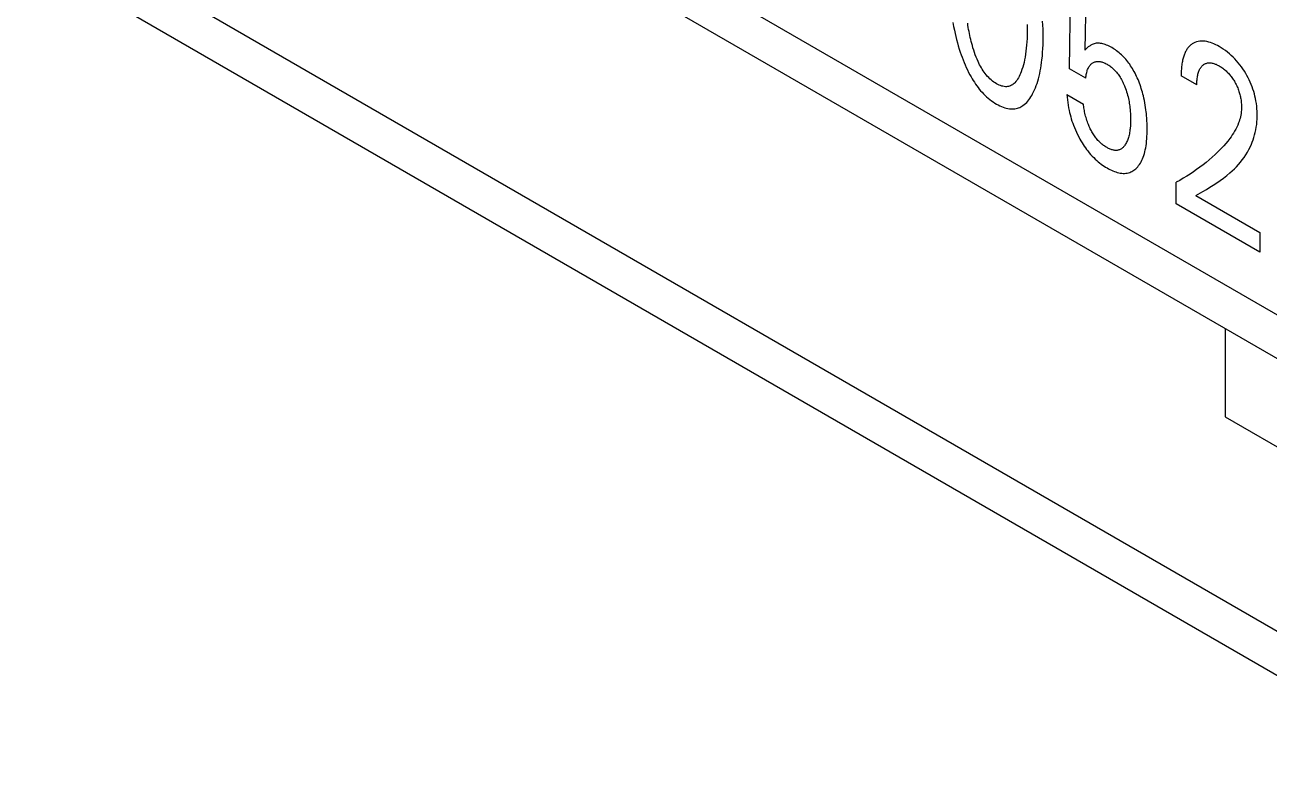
# Model space of a CAD drawing. Extents: x 0 to 420, y 0 to 297.
# Drawn here: x 193.64 to 203.27, y 122.05 to 127.94 of the extents above; entities that cross this region are included whole.
import ezdxf

# ---------------------------------------------------------------- set-up
doc = ezdxf.new("R2010")
doc.units = 0
doc.header["$LTSCALE"] = 23.1
doc.layers.add('40000_ISO', color=7, linetype='CONTINUOUS')

msp = doc.modelspace()

# ---------------------------------------------------------------- linework, layer by layer
at = {"layer": '40000_ISO', "color": 7, "linetype": 'CONTINUOUS'}
for p, q in [((164.8545, 147.9124), (213.9987, 119.5397)), ((165.0612, 147.4549), (214.2058, 119.0819)), ((220.0091, 113.62), (170.8649, 141.9927)), ((171.072, 141.5349), (220.2162, 113.1622)), ((201.7277, 127.601), (201.7357, 128.408)), ((201.8533, 128.1886), (201.846, 127.7462)), ((200.8243, 127.9592), (200.8297, 127.9291)), ((200.8297, 127.9291), (200.8357, 127.8989)), ((200.9407, 127.9377), (200.9382, 127.9543)), ((200.9433, 127.921), (200.9407, 127.9377)), ((200.9459, 127.9058), (200.9433, 127.921)), ((201.3993, 127.9435), (201.3995, 127.9165)), ((201.3995, 127.9165), (201.3993, 127.8892)), ((201.5202, 127.9385), (201.5184, 127.9694)), ((201.5214, 127.9079), (201.5202, 127.9385)), ((200.8357, 127.8989), (200.8409, 127.875)), ((200.8409, 127.875), (200.8465, 127.851)), ((200.8465, 127.851), (200.8526, 127.8269)), ((200.8526, 127.8269), (200.859, 127.8027)), ((200.9487, 127.8905), (200.9459, 127.9058)), ((200.9516, 127.8752), (200.9487, 127.8905)), ((200.9548, 127.8598), (200.9516, 127.8752)), ((200.9582, 127.8444), (200.9548, 127.8598)), ((200.9617, 127.8289), (200.9582, 127.8444)), ((200.9655, 127.8133), (200.9617, 127.8289)), ((201.3977, 127.8355), (201.3962, 127.8091)), ((201.3987, 127.8622), (201.3977, 127.8355)), ((201.3993, 127.8892), (201.3987, 127.8622)), ((201.5221, 127.8776), (201.5214, 127.9079)), ((201.5215, 127.7872), (201.5222, 127.8172)), ((201.5224, 127.8475), (201.5221, 127.8776)), ((201.5222, 127.8172), (201.5224, 127.8475)), ((202.7347, 127.8152), (202.7219, 127.8131)), ((202.7479, 127.8161), (202.7347, 127.8152)), ((202.7616, 127.8158), (202.7479, 127.8161)), ((202.7756, 127.8145), (202.7616, 127.8158)), ((202.7899, 127.8119), (202.7756, 127.8145)), ((200.859, 127.8027), (200.8659, 127.7784)), ((200.8659, 127.7784), (200.8733, 127.7541)), ((200.8733, 127.7541), (200.8811, 127.7297)), ((200.8811, 127.7297), (200.8879, 127.7099)), ((200.9695, 127.7978), (200.9655, 127.8133)), ((200.9743, 127.7802), (200.9695, 127.7978)), ((200.9794, 127.7627), (200.9743, 127.7802)), ((200.9848, 127.7451), (200.9794, 127.7627)), ((200.9907, 127.7275), (200.9848, 127.7451)), ((200.9969, 127.7099), (200.9907, 127.7275)), ((201.3894, 127.7366), (201.3862, 127.7139)), ((201.392, 127.7596), (201.3894, 127.7366)), ((201.3942, 127.783), (201.392, 127.7596)), ((201.3962, 127.8091), (201.3942, 127.783)), ((201.5162, 127.6994), (201.5185, 127.7283)), ((201.5185, 127.7283), (201.5203, 127.7576)), ((201.5203, 127.7576), (201.5215, 127.7872)), ((201.8549, 127.7549), (201.846, 127.7462)), ((201.864, 127.7632), (201.8549, 127.7549)), ((201.8721, 127.7701), (201.864, 127.7632)), ((201.8806, 127.7765), (201.8721, 127.7701)), ((201.8855, 127.78), (201.8806, 127.7765)), ((201.8906, 127.7833), (201.8855, 127.78)), ((201.8959, 127.7863), (201.8906, 127.7833)), ((201.9028, 127.7897), (201.8959, 127.7863)), ((201.9099, 127.7926), (201.9028, 127.7897)), ((201.9174, 127.795), (201.9099, 127.7926)), ((201.9251, 127.7969), (201.9174, 127.795)), ((201.933, 127.7982), (201.9251, 127.7969)), ((201.9412, 127.7989), (201.933, 127.7982)), ((201.9496, 127.7991), (201.9412, 127.7989)), ((201.9581, 127.7987), (201.9496, 127.7991)), ((201.9669, 127.7978), (201.9581, 127.7987)), ((201.9758, 127.7963), (201.9669, 127.7978)), ((201.9848, 127.7943), (201.9758, 127.7963)), ((201.9939, 127.7918), (201.9848, 127.7943)), ((202.0038, 127.7885), (201.9939, 127.7918)), ((202.0137, 127.7848), (202.0038, 127.7885)), ((202.0237, 127.7805), (202.0137, 127.7848)), ((202.0338, 127.7757), (202.0237, 127.7805)), ((202.0439, 127.7705), (202.0338, 127.7757)), ((202.054, 127.7648), (202.0439, 127.7705)), ((202.0634, 127.7592), (202.054, 127.7648)), ((202.0728, 127.7533), (202.0634, 127.7592)), ((202.0822, 127.7469), (202.0728, 127.7533)), ((202.0915, 127.7403), (202.0822, 127.7469)), ((202.1008, 127.7332), (202.0915, 127.7403)), ((202.11, 127.7258), (202.1008, 127.7332)), ((202.1191, 127.7181), (202.11, 127.7258)), ((202.1282, 127.7099), (202.1191, 127.7181)), ((202.6188, 127.7205), (202.6159, 127.7133)), ((202.6219, 127.7274), (202.6188, 127.7205)), ((202.6252, 127.7341), (202.6219, 127.7274)), ((202.6287, 127.7406), (202.6252, 127.7341)), ((202.6322, 127.7465), (202.6287, 127.7406)), ((202.6358, 127.7521), (202.6322, 127.7465)), ((202.6396, 127.7576), (202.6358, 127.7521)), ((202.6436, 127.7629), (202.6396, 127.7576)), ((202.6477, 127.7679), (202.6436, 127.7629)), ((202.6521, 127.7727), (202.6477, 127.7679)), ((202.6565, 127.7773), (202.6521, 127.7727)), ((202.6612, 127.7817), (202.6565, 127.7773)), ((202.6659, 127.7858), (202.6612, 127.7817)), ((202.6709, 127.7897), (202.6659, 127.7858)), ((202.676, 127.7933), (202.6709, 127.7897)), ((202.6812, 127.7967), (202.676, 127.7933)), ((202.6866, 127.7999), (202.6812, 127.7967)), ((202.6978, 127.8054), (202.6866, 127.7999)), ((202.7096, 127.8098), (202.6978, 127.8054)), ((202.7219, 127.8131), (202.7096, 127.8098)), ((202.8045, 127.8084), (202.7899, 127.8119)), ((202.8177, 127.8042), (202.8045, 127.8084)), ((202.8311, 127.7993), (202.8177, 127.8042)), ((202.8446, 127.7937), (202.8311, 127.7993)), ((202.8581, 127.7874), (202.8446, 127.7937)), ((202.8717, 127.7804), (202.8581, 127.7874)), ((202.8853, 127.7728), (202.8717, 127.7804)), ((202.9012, 127.7633), (202.8853, 127.7728)), ((202.9171, 127.753), (202.9012, 127.7633)), ((202.9329, 127.742), (202.9171, 127.753)), ((202.9487, 127.7301), (202.9329, 127.742)), ((202.9642, 127.7174), (202.9487, 127.7301)), ((200.8879, 127.7099), (200.8949, 127.6901)), ((200.8949, 127.6901), (200.9023, 127.6703)), ((200.9023, 127.6703), (200.9102, 127.6506)), ((200.9102, 127.6506), (200.9184, 127.6309)), ((200.9184, 127.6309), (200.927, 127.6112)), ((201.0037, 127.6923), (200.9969, 127.7099)), ((201.011, 127.6747), (201.0037, 127.6923)), ((201.0188, 127.6572), (201.011, 127.6747)), ((201.0247, 127.6449), (201.0188, 127.6572)), ((201.0309, 127.6327), (201.0247, 127.6449)), ((201.0374, 127.6206), (201.0309, 127.6327)), ((201.3695, 127.6312), (201.3643, 127.6126)), ((201.3743, 127.6503), (201.3695, 127.6312)), ((201.3785, 127.6697), (201.3743, 127.6503)), ((201.3826, 127.6916), (201.3785, 127.6697)), ((201.3862, 127.7139), (201.3826, 127.6916)), ((201.5041, 127.6058), (201.5076, 127.6272)), ((201.5076, 127.6272), (201.5106, 127.6489)), ((201.5106, 127.6489), (201.5133, 127.6708)), ((201.5133, 127.6708), (201.5162, 127.6994)), ((201.8802, 127.6214), (201.884, 127.6266)), ((201.884, 127.6266), (201.8882, 127.6314)), ((201.8882, 127.6314), (201.8925, 127.6358)), ((201.8925, 127.6358), (201.8972, 127.6399)), ((201.8972, 127.6399), (201.902, 127.6436)), ((201.902, 127.6436), (201.9071, 127.647)), ((201.9071, 127.647), (201.912, 127.6497)), ((201.912, 127.6497), (201.9171, 127.6521)), ((201.9171, 127.6521), (201.9223, 127.6542)), ((201.9223, 127.6542), (201.9277, 127.6559)), ((201.9277, 127.6559), (201.9333, 127.6572)), ((201.9333, 127.6572), (201.9391, 127.658)), ((201.9391, 127.658), (201.9449, 127.6585)), ((201.9449, 127.6585), (201.9508, 127.6585)), ((201.9508, 127.6585), (201.9569, 127.6581)), ((201.9569, 127.6581), (201.963, 127.6573)), ((201.963, 127.6573), (201.9693, 127.6562)), ((201.9693, 127.6562), (201.9757, 127.6546)), ((201.9757, 127.6546), (201.9824, 127.6526)), ((201.9824, 127.6526), (201.9892, 127.6502)), ((201.9892, 127.6502), (201.996, 127.6473)), ((201.996, 127.6473), (202.0029, 127.6442)), ((202.0029, 127.6442), (202.0099, 127.6406)), ((202.0099, 127.6406), (202.0168, 127.6368)), ((202.0168, 127.6368), (202.0238, 127.6326)), ((202.0238, 127.6326), (202.0309, 127.6281)), ((202.0309, 127.6281), (202.0379, 127.6232)), ((202.0379, 127.6232), (202.0449, 127.6181)), ((202.1371, 127.7014), (202.1282, 127.7099)), ((202.1454, 127.6929), (202.1371, 127.7014)), ((202.1537, 127.684), (202.1454, 127.6929)), ((202.1618, 127.6749), (202.1537, 127.684)), ((202.1697, 127.6655), (202.1618, 127.6749)), ((202.1774, 127.6558), (202.1697, 127.6655)), ((202.185, 127.6459), (202.1774, 127.6558)), ((202.1923, 127.6357), (202.185, 127.6459)), ((202.1995, 127.6253), (202.1923, 127.6357)), ((202.2064, 127.6148), (202.1995, 127.6253)), ((202.5957, 127.6296), (202.5946, 127.6196)), ((202.5971, 127.6394), (202.5957, 127.6296)), ((202.5986, 127.6491), (202.5971, 127.6394)), ((202.6004, 127.6586), (202.5986, 127.6491)), ((202.6021, 127.6669), (202.6004, 127.6586)), ((202.604, 127.675), (202.6021, 127.6669)), ((202.606, 127.683), (202.604, 127.675)), ((202.6082, 127.6909), (202.606, 127.683)), ((202.6106, 127.6985), (202.6082, 127.6909)), ((202.6131, 127.706), (202.6106, 127.6985)), ((202.6159, 127.7133), (202.6131, 127.706)), ((202.7513, 127.6215), (202.7556, 127.6258)), ((202.7556, 127.6258), (202.7601, 127.6297)), ((202.7601, 127.6297), (202.7645, 127.6331)), ((202.7645, 127.6331), (202.7691, 127.6361)), ((202.7691, 127.6361), (202.7739, 127.6389)), ((202.7739, 127.6389), (202.7789, 127.6412)), ((202.7789, 127.6412), (202.7841, 127.6432)), ((202.7841, 127.6432), (202.7895, 127.6449)), ((202.7895, 127.6449), (202.7951, 127.6461)), ((202.7951, 127.6461), (202.8007, 127.6469)), ((202.8007, 127.6469), (202.8064, 127.6473)), ((202.8064, 127.6473), (202.8123, 127.6474)), ((202.8123, 127.6474), (202.8182, 127.6471)), ((202.8182, 127.6471), (202.8243, 127.6464)), ((202.8243, 127.6464), (202.8306, 127.6454)), ((202.8306, 127.6454), (202.8368, 127.644)), ((202.8368, 127.644), (202.8428, 127.6423)), ((202.8428, 127.6423), (202.8487, 127.6404)), ((202.8487, 127.6404), (202.8548, 127.6382)), ((202.8548, 127.6382), (202.8608, 127.6357)), ((202.8608, 127.6357), (202.8669, 127.6329)), ((202.8669, 127.6329), (202.873, 127.6299)), ((202.873, 127.6299), (202.8792, 127.6267)), ((202.8792, 127.6267), (202.8853, 127.6233)), ((202.8853, 127.6233), (202.8921, 127.6193)), ((202.9784, 127.705), (202.9642, 127.7174)), ((202.9924, 127.6919), (202.9784, 127.705)), ((203.0062, 127.678), (202.9924, 127.6919)), ((203.0196, 127.6635), (203.0062, 127.678)), ((203.0327, 127.6484), (203.0196, 127.6635)), ((203.0452, 127.6329), (203.0327, 127.6484)), ((203.0572, 127.6168), (203.0452, 127.6329)), ((200.927, 127.6112), (200.9362, 127.5918)), ((200.9362, 127.5918), (200.9458, 127.5724)), ((200.9458, 127.5724), (200.9559, 127.5532)), ((200.9559, 127.5532), (200.964, 127.5388)), ((200.964, 127.5388), (200.9724, 127.5244)), ((201.0442, 127.6087), (201.0374, 127.6206)), ((201.0513, 127.597), (201.0442, 127.6087)), ((201.0587, 127.5855), (201.0513, 127.597)), ((201.0663, 127.5744), (201.0587, 127.5855)), ((201.0743, 127.5636), (201.0663, 127.5744)), ((201.0826, 127.5532), (201.0743, 127.5636)), ((201.0917, 127.5427), (201.0826, 127.5532)), ((201.101, 127.5328), (201.0917, 127.5427)), ((201.1106, 127.5234), (201.101, 127.5328)), ((201.3311, 127.5309), (201.3249, 127.5206)), ((201.337, 127.5418), (201.3311, 127.5309)), ((201.3424, 127.5531), (201.337, 127.5418)), ((201.3475, 127.5648), (201.3424, 127.5531)), ((201.3523, 127.5768), (201.3475, 127.5648)), ((201.3586, 127.5944), (201.3523, 127.5768)), ((201.3643, 127.6126), (201.3586, 127.5944)), ((201.4861, 127.5239), (201.4913, 127.5438)), ((201.4913, 127.5438), (201.496, 127.5641)), ((201.496, 127.5641), (201.5003, 127.5848)), ((201.5003, 127.5848), (201.5041, 127.6058)), ((201.8533, 127.5285), (201.7277, 127.601)), ((201.8533, 127.5285), (201.8541, 127.5379)), ((201.8541, 127.5379), (201.8552, 127.5471)), ((201.8552, 127.5471), (201.8565, 127.5561)), ((201.8565, 127.5561), (201.8581, 127.565)), ((201.8581, 127.565), (201.86, 127.5736)), ((201.86, 127.5736), (201.8623, 127.5819)), ((201.8623, 127.5819), (201.8645, 127.5893)), ((201.8645, 127.5893), (201.8671, 127.5963)), ((201.8671, 127.5963), (201.8699, 127.6031)), ((201.8699, 127.6031), (201.8731, 127.6095)), ((201.8731, 127.6095), (201.8765, 127.6157)), ((201.8765, 127.6157), (201.8802, 127.6214)), ((202.0449, 127.6181), (202.0518, 127.6126)), ((202.0518, 127.6126), (202.0586, 127.6068)), ((202.0586, 127.6068), (202.0654, 127.6006)), ((202.0654, 127.6006), (202.072, 127.5942)), ((202.072, 127.5942), (202.0783, 127.5877)), ((202.0783, 127.5877), (202.0845, 127.5809)), ((202.0845, 127.5809), (202.0905, 127.5739)), ((202.0905, 127.5739), (202.0964, 127.5666)), ((202.0964, 127.5666), (202.1021, 127.5591)), ((202.1021, 127.5591), (202.1076, 127.5514)), ((202.1076, 127.5514), (202.1129, 127.5435)), ((202.1129, 127.5435), (202.1181, 127.5355)), ((202.1181, 127.5355), (202.1235, 127.5265)), ((202.1235, 127.5265), (202.1287, 127.5173)), ((202.2137, 127.6031), (202.2064, 127.6148)), ((202.2206, 127.5912), (202.2137, 127.6031)), ((202.2273, 127.5792), (202.2206, 127.5912)), ((202.2338, 127.5671), (202.2273, 127.5792)), ((202.2399, 127.5548), (202.2338, 127.5671)), ((202.2458, 127.5425), (202.2399, 127.5548)), ((202.2515, 127.5301), (202.2458, 127.5425)), ((202.2569, 127.5176), (202.2515, 127.5301)), ((202.591, 127.5578), (202.5909, 127.5473)), ((202.7125, 127.4771), (202.5909, 127.5473)), ((202.5912, 127.5683), (202.591, 127.5578)), ((202.5916, 127.5787), (202.5912, 127.5683)), ((202.5921, 127.5891), (202.5916, 127.5787)), ((202.5927, 127.5994), (202.5921, 127.5891)), ((202.5936, 127.6095), (202.5927, 127.5994)), ((202.5946, 127.6196), (202.5936, 127.6095)), ((202.7142, 127.5166), (202.7151, 127.5262)), ((202.7151, 127.5262), (202.7163, 127.5356)), ((202.7163, 127.5356), (202.7178, 127.5448)), ((202.7178, 127.5448), (202.7194, 127.5527)), ((202.7194, 127.5527), (202.7211, 127.5605)), ((202.7211, 127.5605), (202.7231, 127.568)), ((202.7231, 127.568), (202.7254, 127.5753)), ((202.7254, 127.5753), (202.7279, 127.5824)), ((202.7279, 127.5824), (202.7306, 127.5891)), ((202.7306, 127.5891), (202.7337, 127.5956)), ((202.7337, 127.5956), (202.7367, 127.6014)), ((202.7367, 127.6014), (202.74, 127.6069)), ((202.74, 127.6069), (202.7435, 127.612)), ((202.7435, 127.612), (202.7473, 127.6169)), ((202.7473, 127.6169), (202.7513, 127.6215)), ((202.8921, 127.6193), (202.8989, 127.615)), ((202.8989, 127.615), (202.9057, 127.6105)), ((202.9057, 127.6105), (202.9125, 127.6057)), ((202.9125, 127.6057), (202.9192, 127.6007)), ((202.9192, 127.6007), (202.9259, 127.5954)), ((202.9259, 127.5954), (202.9326, 127.5898)), ((202.9326, 127.5898), (202.9386, 127.5844)), ((202.9386, 127.5844), (202.9446, 127.5788)), ((202.9446, 127.5788), (202.9506, 127.573)), ((202.9506, 127.573), (202.9564, 127.5669)), ((202.9564, 127.5669), (202.9622, 127.5607)), ((202.9622, 127.5607), (202.9678, 127.5542)), ((202.9678, 127.5542), (202.9733, 127.5476)), ((202.9733, 127.5476), (202.9787, 127.5408)), ((202.9787, 127.5408), (202.9839, 127.5338)), ((202.9839, 127.5338), (202.9889, 127.5266)), ((202.9889, 127.5266), (202.9938, 127.5193)), ((203.0689, 127.6002), (203.0572, 127.6168)), ((203.08, 127.5832), (203.0689, 127.6002)), ((203.0906, 127.5657), (203.08, 127.5832)), ((203.1002, 127.549), (203.0906, 127.5657)), ((203.1093, 127.532), (203.1002, 127.549)), ((203.1178, 127.5148), (203.1093, 127.532)), ((200.9724, 127.5244), (200.981, 127.5103)), ((200.981, 127.5103), (200.9899, 127.4964)), ((200.9899, 127.4964), (200.9992, 127.4827)), ((200.9992, 127.4827), (201.0087, 127.4693)), ((201.0087, 127.4693), (201.0184, 127.4563)), ((201.0184, 127.4563), (201.0284, 127.4436)), ((201.0284, 127.4436), (201.0387, 127.4313)), ((201.0387, 127.4313), (201.0492, 127.4194)), ((201.1204, 127.5146), (201.1106, 127.5234)), ((201.1304, 127.5064), (201.1204, 127.5146)), ((201.1405, 127.4988), (201.1304, 127.5064)), ((201.1507, 127.4919), (201.1405, 127.4988)), ((201.1609, 127.4856), (201.1507, 127.4919)), ((201.1711, 127.48), (201.1609, 127.4856)), ((201.1813, 127.4752), (201.1711, 127.48)), ((201.1914, 127.4712), (201.1813, 127.4752)), ((201.2014, 127.4679), (201.1914, 127.4712)), ((201.2112, 127.4654), (201.2014, 127.4679)), ((201.2208, 127.4637), (201.2112, 127.4654)), ((201.2301, 127.4628), (201.2208, 127.4637)), ((201.2392, 127.4628), (201.2301, 127.4628)), ((201.2475, 127.4636), (201.2392, 127.4628)), ((201.2555, 127.4652), (201.2475, 127.4636)), ((201.2632, 127.4675), (201.2555, 127.4652)), ((201.2705, 127.4704), (201.2632, 127.4675)), ((201.2776, 127.4739), (201.2705, 127.4704)), ((201.2844, 127.478), (201.2776, 127.4739)), ((201.2909, 127.4826), (201.2844, 127.478)), ((201.2971, 127.4877), (201.2909, 127.4826)), ((201.303, 127.4932), (201.2971, 127.4877)), ((201.3108, 127.5017), (201.303, 127.4932)), ((201.3181, 127.5108), (201.3108, 127.5017)), ((201.3249, 127.5206), (201.3181, 127.5108)), ((201.4485, 127.4221), (201.4559, 127.438)), ((201.4559, 127.438), (201.4628, 127.4543)), ((201.4628, 127.4543), (201.4692, 127.4711)), ((201.4692, 127.4711), (201.4753, 127.4883)), ((201.4753, 127.4883), (201.4809, 127.5059)), ((201.4809, 127.5059), (201.4861, 127.5239)), ((202.1287, 127.5173), (202.1336, 127.5081)), ((202.1336, 127.5081), (202.1383, 127.4987)), ((202.1383, 127.4987), (202.1428, 127.4892)), ((202.1428, 127.4892), (202.1471, 127.4797)), ((202.1471, 127.4797), (202.1511, 127.4702)), ((202.1511, 127.4702), (202.155, 127.4606)), ((202.155, 127.4606), (202.16, 127.4476)), ((202.16, 127.4476), (202.1646, 127.4346)), ((202.1646, 127.4346), (202.1688, 127.4217)), ((202.262, 127.5051), (202.2569, 127.5176)), ((202.2676, 127.4907), (202.262, 127.5051)), ((202.2729, 127.4764), (202.2676, 127.4907)), ((202.2778, 127.4621), (202.2729, 127.4764)), ((202.2825, 127.4478), (202.2778, 127.4621)), ((202.2869, 127.4334), (202.2825, 127.4478)), ((202.2911, 127.4192), (202.2869, 127.4334)), ((202.7125, 127.4771), (202.7126, 127.4871)), ((202.7126, 127.4871), (202.7129, 127.4971)), ((202.7129, 127.4971), (202.7134, 127.5069)), ((202.7134, 127.5069), (202.7142, 127.5166)), ((202.9938, 127.5193), (202.9986, 127.5119)), ((202.9986, 127.5119), (203.0032, 127.5043)), ((203.0032, 127.5043), (203.0076, 127.4966)), ((203.0076, 127.4966), (203.0123, 127.488)), ((203.0123, 127.488), (203.0168, 127.4793)), ((203.0168, 127.4793), (203.021, 127.4705)), ((203.021, 127.4705), (203.0251, 127.4616)), ((203.0251, 127.4616), (203.0288, 127.4527)), ((203.0288, 127.4527), (203.0324, 127.4438)), ((203.0324, 127.4438), (203.0356, 127.4349)), ((203.0356, 127.4349), (203.0385, 127.4265)), ((203.1259, 127.4974), (203.1178, 127.5148)), ((203.1333, 127.48), (203.1259, 127.4974)), ((203.1401, 127.4624), (203.1333, 127.48)), ((203.1467, 127.4439), (203.1401, 127.4624)), ((203.1525, 127.4254), (203.1467, 127.4439)), ((201.0492, 127.4194), (201.0609, 127.4069)), ((201.0609, 127.4069), (201.0729, 127.395)), ((201.0729, 127.395), (201.085, 127.3837)), ((201.085, 127.3837), (201.0974, 127.373)), ((201.0974, 127.373), (201.1099, 127.3628)), ((201.1099, 127.3628), (201.1226, 127.3532)), ((201.1226, 127.3532), (201.1353, 127.3443)), ((201.1353, 127.3443), (201.1481, 127.3359)), ((201.1481, 127.3359), (201.1609, 127.3282)), ((201.3859, 127.3321), (201.395, 127.3411)), ((201.395, 127.3411), (201.4036, 127.3507)), ((201.4036, 127.3507), (201.4118, 127.3609)), ((201.4118, 127.3609), (201.4196, 127.3717)), ((201.4196, 127.3717), (201.427, 127.383)), ((201.427, 127.383), (201.434, 127.3946)), ((201.434, 127.3946), (201.4407, 127.4067)), ((201.4407, 127.4067), (201.4485, 127.4221)), ((201.7065, 127.4018), (201.8347, 127.3278)), ((201.7065, 127.4018), (201.708, 127.382)), ((201.708, 127.382), (201.7101, 127.3619)), ((201.7101, 127.3619), (201.7127, 127.3415)), ((201.7127, 127.3415), (201.7158, 127.3209)), ((202.1688, 127.4217), (202.1728, 127.4088)), ((202.1728, 127.4088), (202.1764, 127.3959)), ((202.1764, 127.3959), (202.1797, 127.383)), ((202.1797, 127.383), (202.1826, 127.371)), ((202.1826, 127.371), (202.1852, 127.359)), ((202.1852, 127.359), (202.1875, 127.347)), ((202.1875, 127.347), (202.1896, 127.3352)), ((202.1896, 127.3352), (202.1915, 127.3234)), ((202.2949, 127.4049), (202.2911, 127.4192)), ((202.2985, 127.3907), (202.2949, 127.4049)), ((202.3028, 127.3728), (202.2985, 127.3907)), ((202.3066, 127.355), (202.3028, 127.3728)), ((202.31, 127.3373), (202.3066, 127.355)), ((202.3131, 127.3197), (202.31, 127.3373)), ((203.0385, 127.4265), (203.0411, 127.4181)), ((203.0411, 127.4181), (203.0435, 127.4097)), ((203.0435, 127.4097), (203.0456, 127.4014)), ((203.0456, 127.4014), (203.0476, 127.3931)), ((203.0476, 127.3931), (203.0494, 127.3848)), ((203.0494, 127.3848), (203.051, 127.3766)), ((203.051, 127.3766), (203.0525, 127.3684)), ((203.0525, 127.3684), (203.0541, 127.3579)), ((203.0541, 127.3579), (203.0555, 127.3474)), ((203.0555, 127.3474), (203.0565, 127.3371)), ((203.0565, 127.3371), (203.0573, 127.327)), ((203.1577, 127.4069), (203.1525, 127.4254)), ((203.1623, 127.3885), (203.1577, 127.4069)), ((203.1663, 127.3703), (203.1623, 127.3885)), ((203.1698, 127.3522), (203.1663, 127.3703)), ((203.173, 127.3319), (203.1698, 127.3522)), ((201.1609, 127.3282), (201.1738, 127.3211)), ((201.1738, 127.3211), (201.1866, 127.3146)), ((201.1866, 127.3146), (201.1993, 127.3089)), ((201.1993, 127.3089), (201.212, 127.3038)), ((201.212, 127.3038), (201.2246, 127.2995)), ((201.2246, 127.2995), (201.237, 127.296)), ((201.237, 127.296), (201.2492, 127.2932)), ((201.2492, 127.2932), (201.2612, 127.2913)), ((201.2612, 127.2913), (201.2729, 127.2902)), ((201.2729, 127.2902), (201.2834, 127.29)), ((201.2834, 127.29), (201.2937, 127.2904)), ((201.2937, 127.2904), (201.3037, 127.2916)), ((201.3037, 127.2916), (201.3134, 127.2934)), ((201.3134, 127.2934), (201.3229, 127.2958)), ((201.3229, 127.2958), (201.3322, 127.2988)), ((201.3322, 127.2988), (201.3411, 127.3024)), ((201.3411, 127.3024), (201.3498, 127.3065)), ((201.3498, 127.3065), (201.3581, 127.3112)), ((201.3581, 127.3112), (201.3662, 127.3164)), ((201.3662, 127.3164), (201.3763, 127.3239)), ((201.3763, 127.3239), (201.3859, 127.3321)), ((201.7158, 127.3209), (201.7194, 127.3001)), ((201.7194, 127.3001), (201.7236, 127.2791)), ((201.7236, 127.2791), (201.7273, 127.2628)), ((201.7273, 127.2628), (201.7313, 127.2464)), ((201.7313, 127.2464), (201.7357, 127.23)), ((201.8357, 127.3184), (201.8347, 127.3278)), ((201.8369, 127.3087), (201.8357, 127.3184)), ((201.8383, 127.2988), (201.8369, 127.3087)), ((201.8399, 127.2887), (201.8383, 127.2988)), ((201.8417, 127.2783), (201.8399, 127.2887)), ((201.8438, 127.2677), (201.8417, 127.2783)), ((201.8461, 127.257), (201.8438, 127.2677)), ((201.8487, 127.2461), (201.8461, 127.257)), ((201.8515, 127.2351), (201.8487, 127.2461)), ((202.1915, 127.3234), (202.1932, 127.3116)), ((202.1932, 127.3116), (202.1946, 127.3)), ((202.1946, 127.3), (202.1962, 127.2849)), ((202.1962, 127.2849), (202.1974, 127.27)), ((202.1974, 127.27), (202.1984, 127.2551)), ((202.1984, 127.2551), (202.199, 127.2405)), ((202.199, 127.2405), (202.1994, 127.226)), ((202.3159, 127.3022), (202.3131, 127.3197)), ((202.3183, 127.2848), (202.3159, 127.3022)), ((202.3205, 127.2676), (202.3183, 127.2848)), ((202.3219, 127.254), (202.3205, 127.2676)), ((202.3232, 127.2405), (202.3219, 127.254)), ((202.325, 127.2191), (202.3232, 127.2405)), ((203.0525, 127.2424), (203.0499, 127.2296)), ((203.0547, 127.2556), (203.0525, 127.2424)), ((203.0564, 127.2691), (203.0547, 127.2556)), ((203.0575, 127.283), (203.0564, 127.2691)), ((203.0573, 127.327), (203.0579, 127.3169)), ((203.0581, 127.2973), (203.0575, 127.283)), ((203.0579, 127.3169), (203.0581, 127.307)), ((203.0581, 127.307), (203.0581, 127.2973)), ((203.1756, 127.3119), (203.173, 127.3319)), ((203.1776, 127.2922), (203.1756, 127.3119)), ((203.1789, 127.2728), (203.1776, 127.2922)), ((203.1796, 127.2537), (203.1789, 127.2728)), ((203.1797, 127.235), (203.1796, 127.2537)), ((201.7357, 127.23), (201.7405, 127.2135)), ((201.7405, 127.2135), (201.7457, 127.197)), ((201.7457, 127.197), (201.7513, 127.1804)), ((201.7513, 127.1804), (201.7573, 127.1639)), ((201.7573, 127.1639), (201.7644, 127.1457)), ((201.7644, 127.1457), (201.772, 127.1276)), ((201.8545, 127.224), (201.8515, 127.2351)), ((201.8578, 127.2129), (201.8545, 127.224)), ((201.8613, 127.2018), (201.8578, 127.2129)), ((201.8651, 127.1906), (201.8613, 127.2018)), ((201.8691, 127.1795), (201.8651, 127.1906)), ((201.8724, 127.1709), (201.8691, 127.1795)), ((201.8759, 127.1623), (201.8724, 127.1709)), ((201.8795, 127.1538), (201.8759, 127.1623)), ((201.8832, 127.1454), (201.8795, 127.1538)), ((201.8872, 127.137), (201.8832, 127.1454)), ((202.1965, 127.1442), (202.1956, 127.1361)), ((202.1976, 127.1573), (202.1965, 127.1442)), ((202.1985, 127.1706), (202.1976, 127.1573)), ((202.1991, 127.1841), (202.1985, 127.1706)), ((202.1994, 127.1978), (202.1991, 127.1841)), ((202.1994, 127.226), (202.1995, 127.2116)), ((202.1995, 127.2116), (202.1994, 127.1978)), ((202.3262, 127.1979), (202.325, 127.2191)), ((202.3271, 127.177), (202.3262, 127.1979)), ((202.3276, 127.1562), (202.3271, 127.177)), ((202.3278, 127.1356), (202.3276, 127.1562)), ((203.0211, 127.1484), (203.0131, 127.1328)), ((203.0285, 127.1647), (203.0211, 127.1484)), ((203.0353, 127.1817), (203.0285, 127.1647)), ((203.0395, 127.1932), (203.0353, 127.1817)), ((203.0433, 127.205), (203.0395, 127.1932)), ((203.0468, 127.2171), (203.0433, 127.205)), ((203.0499, 127.2296), (203.0468, 127.2171)), ((203.1689, 127.1285), (203.1725, 127.1488)), ((203.1725, 127.1488), (203.1754, 127.1696)), ((203.1754, 127.1696), (203.1776, 127.1908)), ((203.1776, 127.1908), (203.1791, 127.2126)), ((203.1791, 127.2126), (203.1797, 127.235)), ((201.772, 127.1276), (201.7802, 127.1095)), ((201.7802, 127.1095), (201.7888, 127.0916)), ((201.7888, 127.0916), (201.7979, 127.0738)), ((201.7979, 127.0738), (201.8075, 127.0562)), ((201.8075, 127.0562), (201.8153, 127.0426)), ((201.8913, 127.1287), (201.8872, 127.137)), ((201.8955, 127.1206), (201.8913, 127.1287)), ((201.8999, 127.1125), (201.8955, 127.1206)), ((201.9045, 127.1046), (201.8999, 127.1125)), ((201.9092, 127.0968), (201.9045, 127.1046)), ((201.9141, 127.0892), (201.9092, 127.0968)), ((201.9192, 127.0817), (201.9141, 127.0892)), ((201.9244, 127.0745), (201.9192, 127.0817)), ((201.9298, 127.0674), (201.9244, 127.0745)), ((201.9354, 127.0605), (201.9298, 127.0674)), ((201.9411, 127.0538), (201.9354, 127.0605)), ((201.9469, 127.0474), (201.9411, 127.0538)), ((201.9529, 127.0412), (201.9469, 127.0474)), ((202.1742, 127.0454), (202.171, 127.038)), ((202.1773, 127.0531), (202.1742, 127.0454)), ((202.18, 127.0611), (202.1773, 127.0531)), ((202.1828, 127.07), (202.18, 127.0611)), ((202.1854, 127.0792), (202.1828, 127.07)), ((202.1877, 127.0886), (202.1854, 127.0792)), ((202.1898, 127.0982), (202.1877, 127.0886)), ((202.1916, 127.108), (202.1898, 127.0982)), ((202.1932, 127.1179), (202.1916, 127.108)), ((202.1947, 127.128), (202.1932, 127.1179)), ((202.1956, 127.1361), (202.1947, 127.128)), ((202.3234, 127.0409), (202.325, 127.0594)), ((202.325, 127.0594), (202.3262, 127.0781)), ((202.3262, 127.0781), (202.3271, 127.097)), ((202.3271, 127.097), (202.3276, 127.1162)), ((202.3276, 127.1162), (202.3278, 127.1356)), ((202.9671, 127.0617), (202.9521, 127.0423)), ((202.977, 127.0751), (202.9671, 127.0617)), ((202.9866, 127.0889), (202.977, 127.0751)), ((202.9958, 127.103), (202.9866, 127.0889)), ((203.0047, 127.1177), (202.9958, 127.103)), ((203.0131, 127.1328), (203.0047, 127.1177)), ((203.1415, 127.0345), (203.1481, 127.0523)), ((203.1481, 127.0523), (203.1541, 127.0706)), ((203.1541, 127.0706), (203.1597, 127.0894)), ((203.1597, 127.0894), (203.1646, 127.1087)), ((203.1646, 127.1087), (203.1689, 127.1285)), ((201.8153, 127.0426), (201.8234, 127.0291)), ((201.8234, 127.0291), (201.8318, 127.0158)), ((201.8318, 127.0158), (201.8404, 127.0027)), ((201.8404, 127.0027), (201.8494, 126.9899)), ((201.8494, 126.9899), (201.8585, 126.9773)), ((201.8585, 126.9773), (201.8679, 126.965)), ((201.8679, 126.965), (201.8789, 126.9515)), ((201.8789, 126.9515), (201.8902, 126.9384)), ((201.959, 127.0351), (201.9529, 127.0412)), ((201.9652, 127.0293), (201.959, 127.0351)), ((201.9715, 127.0238), (201.9652, 127.0293)), ((201.9778, 127.0184), (201.9715, 127.0238)), ((201.9842, 127.0133), (201.9778, 127.0184)), ((201.9907, 127.0085), (201.9842, 127.0133)), ((201.9972, 127.0038), (201.9907, 127.0085)), ((202.0037, 126.9995), (201.9972, 127.0038)), ((202.0103, 126.9953), (202.0037, 126.9995)), ((202.0168, 126.9915), (202.0103, 126.9953)), ((202.0232, 126.9879), (202.0168, 126.9915)), ((202.0295, 126.9847), (202.0232, 126.9879)), ((202.0358, 126.9817), (202.0295, 126.9847)), ((202.042, 126.979), (202.0358, 126.9817)), ((202.0483, 126.9766), (202.042, 126.979)), ((202.0544, 126.9745), (202.0483, 126.9766)), ((202.0605, 126.9728), (202.0544, 126.9745)), ((202.0665, 126.9714), (202.0605, 126.9728)), ((202.0724, 126.9704), (202.0665, 126.9714)), ((202.078, 126.9698), (202.0724, 126.9704)), ((202.0835, 126.9695), (202.078, 126.9698)), ((202.089, 126.9696), (202.0835, 126.9695)), ((202.0943, 126.97), (202.089, 126.9696)), ((202.0994, 126.9707), (202.0943, 126.97)), ((202.1045, 126.9717), (202.0994, 126.9707)), ((202.1094, 126.9731), (202.1045, 126.9717)), ((202.1141, 126.9748), (202.1094, 126.9731)), ((202.1187, 126.9768), (202.1141, 126.9748)), ((202.1236, 126.9794), (202.1187, 126.9768)), ((202.1282, 126.9823), (202.1236, 126.9794)), ((202.1327, 126.9855), (202.1282, 126.9823)), ((202.137, 126.9891), (202.1327, 126.9855)), ((202.1411, 126.9929), (202.137, 126.9891)), ((202.145, 126.997), (202.1411, 126.9929)), ((202.1487, 127.0013), (202.145, 126.997)), ((202.1523, 127.0059), (202.1487, 127.0013)), ((202.1557, 127.0106), (202.1523, 127.0059)), ((202.1599, 127.0171), (202.1557, 127.0106)), ((202.1638, 127.0238), (202.1599, 127.0171)), ((202.1675, 127.0307), (202.1638, 127.0238)), ((202.171, 127.038), (202.1675, 127.0307)), ((202.3059, 126.9453), (202.3098, 126.9597)), ((202.3098, 126.9597), (202.3132, 126.9745)), ((202.3132, 126.9745), (202.3162, 126.9896)), ((202.3162, 126.9896), (202.3188, 127.005)), ((202.3188, 127.005), (202.3213, 127.0228)), ((202.3213, 127.0228), (202.3234, 127.0409)), ((202.8707, 126.9537), (202.8534, 126.9374)), ((202.8877, 126.9705), (202.8707, 126.9537)), ((202.9043, 126.9876), (202.8877, 126.9705)), ((202.9206, 127.0053), (202.9043, 126.9876)), ((202.9366, 127.0235), (202.9206, 127.0053)), ((202.9521, 127.0423), (202.9366, 127.0235)), ((203.0913, 126.9352), (203.1039, 126.956)), ((203.1039, 126.956), (203.1158, 126.9778)), ((203.1158, 126.9778), (203.127, 127.0004)), ((203.127, 127.0004), (203.1345, 127.0172)), ((203.1345, 127.0172), (203.1415, 127.0345)), ((201.8902, 126.9384), (201.9018, 126.9258)), ((201.9018, 126.9258), (201.9136, 126.9136)), ((201.9136, 126.9136), (201.9256, 126.902)), ((201.9256, 126.902), (201.9377, 126.891)), ((201.9377, 126.891), (201.9488, 126.8815)), ((201.9488, 126.8815), (201.96, 126.8725)), ((201.96, 126.8725), (201.9712, 126.8639)), ((201.9712, 126.8639), (201.9826, 126.8558)), ((201.9826, 126.8558), (201.9939, 126.8481)), ((202.2545, 126.8425), (202.2618, 126.8516)), ((202.2618, 126.8516), (202.2686, 126.8611)), ((202.2686, 126.8611), (202.275, 126.8713)), ((202.275, 126.8713), (202.281, 126.8819)), ((202.281, 126.8819), (202.2866, 126.893)), ((202.2866, 126.893), (202.2918, 126.9045)), ((202.2918, 126.9045), (202.2969, 126.9177)), ((202.2969, 126.9177), (202.3017, 126.9312)), ((202.3017, 126.9312), (202.3059, 126.9453)), ((202.7603, 126.8583), (202.7357, 126.8396)), ((202.7841, 126.8772), (202.7603, 126.8583)), ((202.8076, 126.8967), (202.7841, 126.8772)), ((202.8307, 126.9167), (202.8076, 126.8967)), ((202.8534, 126.9374), (202.8307, 126.9167)), ((203.0186, 126.8427), (203.0343, 126.8597)), ((203.0343, 126.8597), (203.0494, 126.8775)), ((203.0494, 126.8775), (203.064, 126.8959)), ((203.064, 126.8959), (203.078, 126.9151)), ((203.078, 126.9151), (203.0913, 126.9352)), ((201.9939, 126.8481), (202.0054, 126.8409)), ((202.0054, 126.8409), (202.0168, 126.8341)), ((202.0168, 126.8341), (202.0283, 126.8276)), ((202.0283, 126.8276), (202.0397, 126.8216)), ((202.0397, 126.8216), (202.0512, 126.8161)), ((202.0512, 126.8161), (202.0626, 126.8111)), ((202.0626, 126.8111), (202.0739, 126.8066)), ((202.0739, 126.8066), (202.0852, 126.8027)), ((202.0852, 126.8027), (202.0963, 126.7993)), ((202.0963, 126.7993), (202.1073, 126.7966)), ((202.1073, 126.7966), (202.119, 126.7943)), ((202.119, 126.7943), (202.1304, 126.7928)), ((202.1304, 126.7928), (202.1417, 126.7921)), ((202.1417, 126.7921), (202.1527, 126.7921)), ((202.1527, 126.7921), (202.1634, 126.7928)), ((202.1634, 126.7928), (202.1739, 126.7943)), ((202.1739, 126.7943), (202.184, 126.7966)), ((202.184, 126.7966), (202.1929, 126.7993)), ((202.1929, 126.7993), (202.2015, 126.8026)), ((202.2015, 126.8026), (202.2098, 126.8066)), ((202.2098, 126.8066), (202.2178, 126.8111)), ((202.2178, 126.8111), (202.2255, 126.8161)), ((202.2255, 126.8161), (202.2329, 126.8216)), ((202.2329, 126.8216), (202.24, 126.8276)), ((202.24, 126.8276), (202.2467, 126.8341)), ((202.2467, 126.8341), (202.2545, 126.8425)), ((202.6336, 126.7698), (202.6068, 126.7535)), ((202.66, 126.7867), (202.6336, 126.7698)), ((202.6856, 126.8038), (202.66, 126.7867)), ((202.7108, 126.8214), (202.6856, 126.8038)), ((202.7357, 126.8396), (202.7108, 126.8214)), ((202.8928, 126.7363), (202.9187, 126.7551)), ((202.9187, 126.7551), (202.9441, 126.7747)), ((202.9441, 126.7747), (202.9688, 126.7953)), ((202.9688, 126.7953), (202.9859, 126.8105)), ((202.9859, 126.8105), (203.0025, 126.8263)), ((203.0025, 126.8263), (203.0186, 126.8427)), ((202.5798, 126.7378), (202.5524, 126.7226)), ((202.5524, 126.5563), (202.5524, 126.7226)), ((202.6068, 126.7535), (202.5798, 126.7378)), ((202.7589, 126.6514), (202.7859, 126.6675)), ((202.7859, 126.6675), (202.8129, 126.684)), ((202.8129, 126.684), (202.8398, 126.7009)), ((202.8398, 126.7009), (202.8665, 126.7183)), ((202.8665, 126.7183), (202.8928, 126.7363)), ((202.7052, 126.6196), (202.7589, 126.6514)), ((202.7052, 126.6196), (203.199, 126.3345)), ((203.199, 126.183), (202.5524, 126.5563)), ((203.199, 126.3345), (203.199, 126.183)), ((202.9324, 125.5905), (202.9324, 124.9079)), ((202.9324, 124.9079), (217.7817, 116.3348))]:
    msp.add_line(p, q, dxfattribs=at)

doc.saveas('drawing.dxf')
